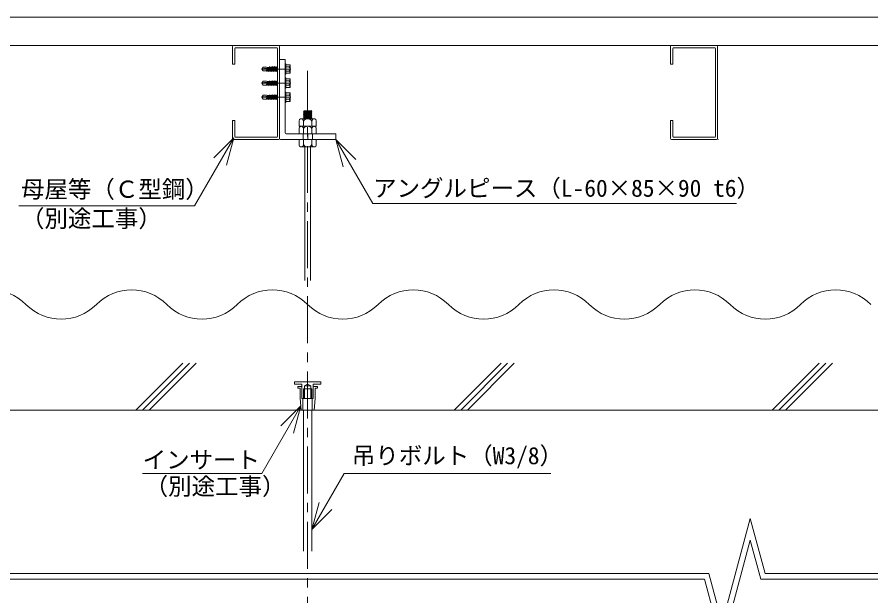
# Model space of a CAD drawing. Units: millimetres at full size, sheet at 1:10; details may follow other scales. Extents: x -2077 to 2023, y -1433 to 1417.
# Drawn here: x 599 to 1508, y 801 to 1417 of the extents above; entities that cross this region are included whole.
import ezdxf
from ezdxf.enums import TextEntityAlignment as Align

# ---------------------------------------------------------------- set-up
doc = ezdxf.new("R2010")
doc.units = ezdxf.units.MM
doc.header["$LTSCALE"] = 10
doc.linetypes.add('CHAIN1', pattern=[8, 5, -1, 1, -1])
for name, color, linetype, lineweight in [('1-0_断面', 7, 'Continuous', 9), ('1-1_寸法', 7, 'Continuous', 9), ('1-2_文字', 7, 'Continuous', 9), ('F-0_図枠', 7, 'Continuous', 9)]:
    doc.layers.add(name, color=color, linetype=linetype, lineweight=lineweight)
doc.styles.add('ＭＳ ゴシック', font='')
doc.styles.get('ＭＳ ゴシック').set_extended_font_data('MS Gothic')

msp = doc.modelspace()

# ---------------------------------------------------------------- linework, layer by layer
at = {"layer": '1-0_断面'}
for p, q in [((-116.22, 1386.9), (1870.19, 1386.9)), ((828.23, 1385.9), (828.23, 1366.9)), ((829.23, 1386.9), (877.23, 1386.9)), ((830.53, 1383.6), (830.53, 1366.9)), ((874.93, 1384.6), (831.53, 1384.6)), ((875.93, 1290.2), (875.93, 1383.6)), ((878.23, 1385.9), (878.23, 1287.9)), ((1294.74, 1385.9), (1294.74, 1366.9)), ((1295.74, 1386.9), (1343.74, 1386.9)), ((1297.04, 1383.6), (1297.04, 1366.9)), ((1341.44, 1384.6), (1298.04, 1384.6)), ((1342.44, 1290.2), (1342.44, 1383.6)), ((1344.74, 1385.9), (1344.74, 1287.9)), ((828.23, 1366.9), (830.53, 1366.9)), ((878.23, 1287.9), (878.23, 1371.9)), ((878.23, 1371.9), (884.23, 1371.9)), ((878.23, 1371.9), (884.23, 1371.9)), ((878.23, 1371.9), (884.23, 1371.9)), ((884.23, 1293.9), (884.23, 1371.9)), ((1294.74, 1366.9), (1297.04, 1366.9)), ((1344.74, 1287.9), (1344.74, 1356.9)), ((828.23, 1306.9), (830.53, 1306.9)), ((828.23, 1287.9), (828.23, 1306.9)), ((830.53, 1290.2), (830.53, 1306.9)), ((899.1, 1306.88), (899.1, 1300.9)), ((899.1, 1300.9), (901.35, 1300.9)), ((901.35, 1308.9), (914.85, 1308.9)), ((901.35, 1300.9), (914.85, 1300.9)), ((903.6, 1306.4), (903.6, 1300.9)), ((912.6, 1306.4), (912.6, 1300.9)), ((914.85, 1300.9), (917.1, 1300.9)), ((917.1, 1306.88), (917.1, 1300.9)), ((1294.74, 1306.9), (1297.04, 1306.9)), ((1294.74, 1287.9), (1294.74, 1306.9)), ((1297.04, 1290.2), (1297.04, 1306.9)), ((899.1, 1298.88), (899.1, 1292.9)), ((899.1, 1292.9), (917.1, 1292.9)), ((903.23, 1292.9), (903.23, 1286.9)), ((903.6, 1298.4), (903.6, 1292.9)), ((908.23, 1292.9), (908.23, 1286.9)), ((908.23, 1292.9), (908.23, 1286.9)), ((908.23, 1292.9), (908.23, 1286.9)), ((912.6, 1298.4), (912.6, 1292.9)), ((913.23, 1292.9), (913.23, 1286.9)), ((917.1, 1298.88), (917.1, 1292.9)), ((938.23, 1292.9), (938.23, 1286.9)), ((938.23, 1292.9), (938.23, 1286.9)), ((829.23, 1286.9), (853.99, 1286.9)), ((831.53, 1289.2), (874.93, 1289.2)), ((853.99, 1286.9), (877.23, 1286.9)), ((879.23, 1286.9), (938.23, 1286.9)), ((899.1, 1280.93), (899.1, 1286.9)), ((903.6, 1281.4), (903.6, 1286.9)), ((912.6, 1281.4), (912.6, 1286.9)), ((917.1, 1280.93), (917.1, 1286.9)), ((1298.04, 1289.2), (1341.44, 1289.2)), ((901.35, 1278.9), (914.85, 1278.9)), ((901.35, 1278.9), (914.85, 1278.9)), ((905.1, 1136.9), (905.1, 1278.9)), ((911.1, 1136.9), (911.1, 1278.9)), ((894.1, 1028.72), (894.1, 1026.22)), ((922.1, 1028.72), (894.1, 1028.72)), ((922.1, 1026.22), (922.1, 1028.72)), ((894.1, 1026.22), (902.1, 1026.22)), ((897.6, 1023.72), (897.6, 1022.22)), ((897.6, 1023.72), (902.1, 1023.72)), ((897.6, 1022.22), (900.1, 1022.22)), ((900.1, 1022.22), (900.1, 1011.22)), ((902.1, 1026.22), (902.1, 1011.22)), ((903.6, 1021.22), (903.6, 1011.22)), ((903.6, 1021.22), (912.6, 1021.22)), ((904.6, 1024.72), (908.1, 1026.22)), ((904.6, 1011.22), (904.6, 1024.72)), ((904.6, 1024.72), (911.6, 1024.72)), ((908.1, 1026.22), (911.6, 1024.72)), ((911.6, 1024.72), (911.6, 1011.22)), ((912.6, 1021.22), (912.6, 1011.22)), ((914.1, 1026.22), (922.1, 1026.22)), ((914.1, 1011.22), (914.1, 1026.22)), ((914.1, 1023.72), (918.6, 1023.72)), ((916.1, 1022.22), (916.1, 1011.22)), ((916.1, 1022.22), (918.6, 1022.22)), ((918.6, 1023.72), (918.6, 1022.22)), ((900.1, 1011.22), (901.1, 998.72)), ((902.1, 1011.22), (904.6, 1011.22)), ((903.1, 1011.22), (903.1, 998.72)), ((904.6, 1011.22), (911.6, 1011.22)), ((911.6, 1011.22), (914.1, 1011.22)), ((913.1, 1011.22), (913.1, 998.72)), ((916.1, 1011.22), (915.1, 998.72)), ((-73.06, 998.72), (1870.19, 998.72)), ((901.1, 998.72), (915.1, 998.72)), ((903.6, 848.72), (903.6, 998.72)), ((912.6, 848.72), (912.6, 998.72))]:
    msp.add_line(p, q, dxfattribs=at)
at = {"layer": '1-0_断面', "color": 4}
for p, q in [((866.99, 1363.68), (867.57, 1364.4)), ((867.57, 1364.4), (867.76, 1363.68)), ((868.74, 1363.68), (869.32, 1364.4)), ((869.32, 1364.4), (869.51, 1363.68)), ((870.48, 1363.68), (871.06, 1364.4)), ((871.06, 1364.4), (871.26, 1363.68)), ((872.23, 1363.68), (872.81, 1364.4)), ((872.81, 1364.4), (873.01, 1363.68)), ((873.98, 1363.68), (874.56, 1364.4)), ((874.56, 1364.4), (874.76, 1363.68)), ((874.56, 1364.4), (874.76, 1363.68)), ((884.23, 1367.4), (885.03, 1367.4)), ((884.23, 1357.56), (884.23, 1366.24)), ((885.03, 1356.4), (885.03, 1367.4)), ((889.23, 1366.5), (885.03, 1366.5)), ((889.43, 1357.5), (889.43, 1366.3)), ((860.78, 1363.88), (859.23, 1361.9)), ((860.86, 1359.86), (859.23, 1361.9)), ((864.45, 1363.88), (860.78, 1363.88)), ((864.32, 1359.86), (860.86, 1359.86)), ((864.28, 1360.12), (864.76, 1361.91)), ((864.28, 1360.12), (864.48, 1359.4)), ((864.48, 1359.4), (865.06, 1360.12)), ((864.76, 1361.91), (865.34, 1362.62)), ((866.15, 1362.8), (864.83, 1362.56)), ((864.88, 1363.68), (866.99, 1363.68)), ((865.06, 1360.12), (865.54, 1361.91)), ((865.06, 1360.12), (866.03, 1360.12)), ((865.18, 1360.58), (866.15, 1360.58)), ((865.34, 1362.62), (865.54, 1361.91)), ((865.7, 1363.23), (866.86, 1363.23)), ((866.03, 1360.12), (866.99, 1363.68)), ((866.03, 1360.12), (866.23, 1359.4)), ((866.23, 1359.4), (866.81, 1360.12)), ((866.81, 1360.12), (867.76, 1363.68)), ((866.81, 1360.12), (867.78, 1360.12)), ((866.93, 1360.58), (867.9, 1360.58)), ((867.64, 1363.23), (868.61, 1363.23)), ((867.76, 1363.68), (868.74, 1363.68)), ((867.78, 1360.12), (868.74, 1363.68)), ((867.78, 1360.12), (867.98, 1359.4)), ((867.98, 1359.4), (868.56, 1360.12)), ((868.56, 1360.12), (869.51, 1363.68)), ((868.56, 1360.12), (869.53, 1360.12)), ((868.68, 1360.58), (869.65, 1360.58)), ((869.39, 1363.23), (870.36, 1363.23)), ((869.51, 1363.68), (870.48, 1363.68)), ((869.53, 1360.12), (870.48, 1363.68)), ((869.53, 1360.12), (869.73, 1359.4)), ((869.73, 1359.4), (870.31, 1360.12)), ((870.31, 1360.12), (871.26, 1363.68)), ((870.31, 1360.12), (871.28, 1360.12)), ((870.43, 1360.58), (871.4, 1360.58)), ((871.14, 1363.23), (871.42, 1363.23)), ((871.26, 1363.68), (871.4, 1363.68)), ((871.28, 1360.12), (871.36, 1360.41)), ((871.28, 1360.12), (871.42, 1359.59)), ((871.42, 1363.68), (872.23, 1363.68)), ((871.42, 1360.66), (872.23, 1363.68)), ((871.42, 1363.23), (872.11, 1363.23)), ((871.42, 1359.59), (871.48, 1359.4)), ((872.06, 1360.12), (873.03, 1360.12)), ((872.18, 1360.58), (873.15, 1360.58)), ((872.89, 1363.23), (873.86, 1363.23)), ((873.01, 1363.68), (873.98, 1363.68)), ((873.03, 1360.12), (873.98, 1363.68)), ((873.03, 1360.12), (873.22, 1359.4)), ((873.22, 1359.4), (873.8, 1360.12)), ((873.8, 1360.12), (874.76, 1363.68)), ((873.8, 1360.12), (874.78, 1360.12)), ((873.93, 1360.58), (874.9, 1360.58)), ((874.64, 1363.23), (875.22, 1363.23)), ((874.64, 1363.23), (875.61, 1363.23)), ((874.76, 1363.68), (875.22, 1363.68)), ((874.76, 1363.68), (875.73, 1363.68)), ((874.78, 1360.12), (875.73, 1363.68)), ((874.78, 1360.12), (875.22, 1361.78)), ((874.78, 1360.12), (874.97, 1359.4)), ((874.78, 1360.12), (874.97, 1359.4)), ((874.97, 1359.4), (875.55, 1360.12)), ((874.97, 1359.4), (875.22, 1359.71)), ((875.55, 1360.12), (875.93, 1361.51)), ((875.55, 1360.12), (875.93, 1360.12)), ((875.68, 1360.58), (875.93, 1360.58)), ((875.73, 1363.68), (875.93, 1363.92)), ((884.23, 1356.4), (885.03, 1356.4)), ((888.16, 1364.18), (885.03, 1364.18)), ((888.16, 1359.62), (885.03, 1359.62)), ((889.23, 1357.3), (885.03, 1357.3)), ((860.78, 1348.88), (859.23, 1346.9)), ((860.86, 1344.86), (859.23, 1346.9)), ((864.45, 1348.88), (860.78, 1348.88)), ((864.28, 1345.12), (864.76, 1346.91)), ((864.76, 1346.91), (865.34, 1347.62)), ((866.15, 1347.8), (864.83, 1347.56)), ((864.88, 1348.68), (866.99, 1348.68)), ((865.06, 1345.12), (865.54, 1346.91)), ((865.34, 1347.62), (865.54, 1346.91)), ((865.7, 1348.23), (866.86, 1348.23)), ((866.03, 1345.12), (866.99, 1348.68)), ((866.81, 1345.12), (867.76, 1348.68)), ((866.99, 1348.68), (867.57, 1349.4)), ((867.57, 1349.4), (867.76, 1348.68)), ((867.64, 1348.23), (868.61, 1348.23)), ((867.76, 1348.68), (868.74, 1348.68)), ((867.78, 1345.12), (868.74, 1348.68)), ((868.56, 1345.12), (869.51, 1348.68)), ((868.74, 1348.68), (869.32, 1349.4)), ((869.32, 1349.4), (869.51, 1348.68)), ((869.39, 1348.23), (870.36, 1348.23)), ((869.51, 1348.68), (870.48, 1348.68)), ((869.53, 1345.12), (870.48, 1348.68)), ((870.31, 1345.12), (871.26, 1348.68)), ((870.48, 1348.68), (871.06, 1349.4)), ((871.06, 1349.4), (871.26, 1348.68)), ((871.14, 1348.23), (871.42, 1348.23)), ((871.26, 1348.68), (871.4, 1348.68)), ((871.42, 1348.68), (872.23, 1348.68)), ((871.42, 1345.66), (872.23, 1348.68)), ((871.42, 1348.23), (872.11, 1348.23)), ((872.23, 1348.68), (872.81, 1349.4)), ((872.81, 1349.4), (873.01, 1348.68)), ((872.89, 1348.23), (873.86, 1348.23)), ((873.01, 1348.68), (873.98, 1348.68)), ((873.03, 1345.12), (873.98, 1348.68)), ((873.8, 1345.12), (874.76, 1348.68)), ((873.98, 1348.68), (874.56, 1349.4)), ((874.56, 1349.4), (874.76, 1348.68)), ((874.56, 1349.4), (874.76, 1348.68)), ((874.64, 1348.23), (875.22, 1348.23)), ((874.64, 1348.23), (875.61, 1348.23)), ((874.76, 1348.68), (875.22, 1348.68)), ((874.76, 1348.68), (875.73, 1348.68)), ((874.78, 1345.12), (875.73, 1348.68)), ((874.78, 1345.12), (875.22, 1346.78)), ((875.55, 1345.12), (875.93, 1346.51)), ((875.73, 1348.68), (875.93, 1348.92)), ((884.23, 1352.4), (885.03, 1352.4)), ((884.23, 1342.56), (884.23, 1351.24)), ((885.03, 1341.4), (885.03, 1352.4)), ((889.23, 1351.5), (885.03, 1351.5)), ((888.16, 1349.18), (885.03, 1349.18)), ((889.43, 1342.5), (889.43, 1351.3)), ((864.32, 1344.86), (860.86, 1344.86)), ((864.28, 1345.12), (864.48, 1344.4)), ((864.48, 1344.4), (865.06, 1345.12)), ((865.06, 1345.12), (866.03, 1345.12)), ((865.18, 1345.58), (866.15, 1345.58)), ((866.03, 1345.12), (866.23, 1344.4)), ((866.23, 1344.4), (866.81, 1345.12)), ((866.81, 1345.12), (867.78, 1345.12)), ((866.93, 1345.58), (867.9, 1345.58)), ((867.78, 1345.12), (867.98, 1344.4)), ((867.98, 1344.4), (868.56, 1345.12)), ((868.56, 1345.12), (869.53, 1345.12)), ((868.68, 1345.58), (869.65, 1345.58)), ((869.53, 1345.12), (869.73, 1344.4)), ((869.73, 1344.4), (870.31, 1345.12)), ((870.31, 1345.12), (871.28, 1345.12)), ((870.43, 1345.58), (871.4, 1345.58)), ((871.28, 1345.12), (871.36, 1345.41)), ((871.28, 1345.12), (871.42, 1344.59)), ((871.42, 1344.59), (871.48, 1344.4)), ((872.06, 1345.12), (873.03, 1345.12)), ((872.18, 1345.58), (873.15, 1345.58)), ((873.03, 1345.12), (873.22, 1344.4)), ((873.22, 1344.4), (873.8, 1345.12)), ((873.8, 1345.12), (874.78, 1345.12)), ((873.93, 1345.58), (874.9, 1345.58)), ((874.78, 1345.12), (874.97, 1344.4)), ((874.78, 1345.12), (874.97, 1344.4)), ((874.97, 1344.4), (875.55, 1345.12)), ((874.97, 1344.4), (875.22, 1344.71)), ((875.55, 1345.12), (875.93, 1345.12)), ((875.68, 1345.58), (875.93, 1345.58)), ((884.23, 1341.4), (885.03, 1341.4)), ((884.23, 1337.4), (885.03, 1337.4)), ((888.16, 1344.62), (885.03, 1344.62)), ((889.23, 1342.3), (885.03, 1342.3)), ((885.03, 1326.4), (885.03, 1337.4)), ((860.78, 1333.88), (859.23, 1331.9)), ((860.86, 1329.86), (859.23, 1331.9)), ((864.45, 1333.88), (860.78, 1333.88)), ((864.32, 1329.86), (860.86, 1329.86)), ((864.28, 1330.12), (864.76, 1331.91)), ((864.28, 1330.12), (864.48, 1329.4)), ((864.48, 1329.4), (865.06, 1330.12)), ((864.76, 1331.91), (865.34, 1332.62)), ((866.15, 1332.8), (864.83, 1332.56)), ((864.88, 1333.68), (866.99, 1333.68)), ((865.06, 1330.12), (865.54, 1331.91)), ((865.06, 1330.12), (866.03, 1330.12)), ((865.18, 1330.58), (866.15, 1330.58)), ((865.34, 1332.62), (865.54, 1331.91)), ((865.7, 1333.23), (866.86, 1333.23)), ((866.03, 1330.12), (866.99, 1333.68)), ((866.03, 1330.12), (866.23, 1329.4)), ((866.23, 1329.4), (866.81, 1330.12)), ((866.81, 1330.12), (867.76, 1333.68)), ((866.81, 1330.12), (867.78, 1330.12)), ((866.93, 1330.58), (867.9, 1330.58)), ((866.99, 1333.68), (867.57, 1334.4)), ((867.57, 1334.4), (867.76, 1333.68)), ((867.64, 1333.23), (868.61, 1333.23)), ((867.76, 1333.68), (868.74, 1333.68)), ((867.78, 1330.12), (868.74, 1333.68)), ((867.78, 1330.12), (867.98, 1329.4)), ((867.98, 1329.4), (868.56, 1330.12)), ((868.56, 1330.12), (869.51, 1333.68)), ((868.56, 1330.12), (869.53, 1330.12)), ((868.68, 1330.58), (869.65, 1330.58)), ((868.74, 1333.68), (869.32, 1334.4)), ((869.32, 1334.4), (869.51, 1333.68)), ((869.39, 1333.23), (870.36, 1333.23)), ((869.51, 1333.68), (870.48, 1333.68)), ((869.53, 1330.12), (870.48, 1333.68)), ((869.53, 1330.12), (869.73, 1329.4)), ((869.73, 1329.4), (870.31, 1330.12)), ((870.31, 1330.12), (871.26, 1333.68)), ((870.31, 1330.12), (871.28, 1330.12)), ((870.43, 1330.58), (871.4, 1330.58)), ((870.48, 1333.68), (871.06, 1334.4)), ((871.06, 1334.4), (871.26, 1333.68)), ((871.14, 1333.23), (871.42, 1333.23)), ((871.26, 1333.68), (871.4, 1333.68)), ((871.28, 1330.12), (871.36, 1330.41)), ((871.28, 1330.12), (871.42, 1329.59)), ((871.42, 1333.68), (872.23, 1333.68)), ((871.42, 1330.66), (872.23, 1333.68)), ((871.42, 1333.23), (872.11, 1333.23)), ((871.42, 1329.59), (871.48, 1329.4)), ((872.06, 1330.12), (873.03, 1330.12)), ((872.18, 1330.58), (873.15, 1330.58)), ((872.23, 1333.68), (872.81, 1334.4)), ((872.81, 1334.4), (873.01, 1333.68)), ((872.89, 1333.23), (873.86, 1333.23)), ((873.01, 1333.68), (873.98, 1333.68)), ((873.03, 1330.12), (873.98, 1333.68)), ((873.03, 1330.12), (873.22, 1329.4)), ((873.22, 1329.4), (873.8, 1330.12)), ((873.8, 1330.12), (874.76, 1333.68)), ((873.8, 1330.12), (874.78, 1330.12)), ((873.93, 1330.58), (874.9, 1330.58)), ((873.98, 1333.68), (874.56, 1334.4)), ((874.56, 1334.4), (874.76, 1333.68)), ((874.56, 1334.4), (874.76, 1333.68)), ((874.64, 1333.23), (875.22, 1333.23)), ((874.64, 1333.23), (875.61, 1333.23)), ((874.76, 1333.68), (875.22, 1333.68)), ((874.76, 1333.68), (875.73, 1333.68)), ((874.78, 1330.12), (875.73, 1333.68)), ((874.78, 1330.12), (875.22, 1331.78)), ((874.78, 1330.12), (874.97, 1329.4)), ((874.78, 1330.12), (874.97, 1329.4)), ((874.97, 1329.4), (875.55, 1330.12)), ((874.97, 1329.4), (875.22, 1329.71)), ((875.55, 1330.12), (875.93, 1331.51)), ((875.55, 1330.12), (875.93, 1330.12)), ((875.68, 1330.58), (875.93, 1330.58)), ((875.73, 1333.68), (875.93, 1333.92)), ((884.23, 1327.56), (884.23, 1336.24)), ((889.23, 1336.5), (885.03, 1336.5)), ((888.16, 1334.18), (885.03, 1334.18)), ((888.16, 1329.62), (885.03, 1329.62)), ((889.43, 1327.5), (889.43, 1336.3)), ((884.23, 1326.4), (885.03, 1326.4)), ((889.23, 1327.3), (885.03, 1327.3)), ((903.6, 1316.87), (904.4, 1317.5)), ((912.6, 1317.23), (903.6, 1316.87)), ((903.6, 1316.87), (904.4, 1316.35)), ((903.6, 1315.72), (904.4, 1316.35)), ((912.6, 1316.08), (903.6, 1315.72)), ((903.6, 1315.72), (904.4, 1315.2)), ((903.6, 1314.57), (904.4, 1315.2)), ((912.6, 1314.93), (903.6, 1314.57)), ((903.6, 1314.57), (904.4, 1314.05)), ((903.6, 1313.42), (904.4, 1314.05)), ((912.6, 1313.78), (903.6, 1313.42)), ((903.6, 1313.42), (904.4, 1312.9)), ((903.6, 1312.27), (904.4, 1312.9)), ((912.6, 1312.63), (903.6, 1312.27)), ((903.6, 1312.27), (904.4, 1311.75)), ((903.6, 1311.12), (904.4, 1311.75)), ((912.6, 1311.48), (903.6, 1311.12)), ((903.6, 1311.12), (904.4, 1310.6)), ((903.6, 1309.97), (904.4, 1310.6)), ((912.6, 1310.33), (903.6, 1309.97)), ((903.6, 1309.97), (904.4, 1309.45)), ((911.8, 1317.8), (904.4, 1317.5)), ((911.8, 1316.65), (904.4, 1316.35)), ((911.8, 1315.5), (904.4, 1315.2)), ((911.8, 1314.35), (904.4, 1314.05)), ((911.8, 1313.2), (904.4, 1312.9)), ((911.8, 1312.05), (904.4, 1311.75)), ((911.8, 1310.9), (904.4, 1310.6)), ((911.8, 1309.75), (904.4, 1309.45)), ((912.6, 1317.23), (911.8, 1317.8)), ((912.6, 1317.23), (911.8, 1316.65)), ((912.6, 1316.08), (911.8, 1316.65)), ((912.6, 1316.08), (911.8, 1315.5)), ((912.6, 1314.93), (911.8, 1315.5)), ((912.6, 1314.93), (911.8, 1314.35)), ((912.6, 1313.78), (911.8, 1314.35)), ((912.6, 1313.78), (911.8, 1313.2)), ((912.6, 1312.63), (911.8, 1313.2)), ((912.6, 1312.63), (911.8, 1312.05)), ((912.6, 1311.48), (911.8, 1312.05)), ((912.6, 1311.48), (911.8, 1310.9)), ((912.6, 1310.33), (911.8, 1310.9)), ((912.6, 1310.33), (911.8, 1309.75)), ((912.6, 1309.18), (911.8, 1309.75)), ((903.7, 1308.9), (904.4, 1309.45)), ((912.6, 1309.18), (905.63, 1308.9)), ((912.6, 1309.18), (912.21, 1308.9))]:
    msp.add_line(p, q, dxfattribs=at)
at = {"layer": '1-0_断面', "color": 4, "linetype": 'CHAIN1'}
for p, q in [((890.13, 1361.9), (858.82, 1361.9)), ((908.1, 1359.91), (908.1, 345.23)), ((890.13, 1346.9), (858.82, 1346.9)), ((890.13, 1331.9), (858.82, 1331.9))]:
    msp.add_line(p, q, dxfattribs=at)
at = {"layer": '1-0_断面', "color": 4}
for points in [[(866.15, 1362.8), (865.55, 1363.37), (864.45, 1363.88)], [(871.48, 1359.4), (872.06, 1360.12), (873.01, 1363.68)], [(866.15, 1347.8), (865.55, 1348.37), (864.45, 1348.88)], [(871.48, 1344.4), (872.06, 1345.12), (873.01, 1348.68)], [(866.15, 1332.8), (865.55, 1333.37), (864.45, 1333.88)], [(871.48, 1329.4), (872.06, 1330.12), (873.01, 1333.68)]]:
    msp.add_lwpolyline(points, dxfattribs=at)
at = {"layer": '1-0_断面'}
for points in [[(885.23, 1292.9), (938.23, 1292.9), (938.23, 1286.9)], [(1295.74, 1286.9), (1320.5, 1286.9), (1343.74, 1286.9)]]:
    msp.add_lwpolyline(points, dxfattribs=at)
for centre, radius, start, end in [((829.23, 1385.9), 1, 90, 180), ((831.53, 1383.6), 1, 90, 180), ((874.93, 1383.6), 1, 0, 90), ((877.23, 1385.9), 1, 0, 90), ((1295.74, 1385.9), 1, 90, 180), ((1298.04, 1383.6), 1, 90, 180), ((1341.44, 1383.6), 1, 0, 90), ((1343.74, 1385.9), 1, 0, 90), ((901.35, 1306.64), 2.26, 353.97439, 173.97475), ((901.35, 1298.64), 2.26, 353.97439, 173.97475), ((908.1, 1303.6), 5.3, 31.89078, 148.10921), ((908.1, 1295.6), 5.3, 31.89078, 148.10921), ((914.85, 1306.64), 2.26, 6.02525, 186.02559), ((914.85, 1298.64), 2.26, 6.02525, 186.02559), ((885.23, 1293.9), 1, 180, 270), ((829.23, 1287.9), 1, 180, 270), ((831.53, 1290.2), 1, 180, 270), ((874.93, 1290.2), 1, 270, 0), ((877.23, 1287.9), 1, 270, 0), ((879.23, 1287.9), 1, 180, 270), ((1295.74, 1287.9), 1, 180, 270), ((1298.04, 1290.2), 1, 180, 270), ((1341.44, 1290.2), 1, 270, 0), ((1343.74, 1287.9), 1, 270, 0), ((1345.74, 1287.9), 1, 180, 270), ((901.35, 1281.16), 2.26, 186.02525, 6.02561), ((908.1, 1284.2), 5.3, 211.89079, 328.10922), ((914.85, 1281.16), 2.26, 173.97441, 353.97475)]:
    msp.add_arc(centre, radius, start, end, dxfattribs=at)
at = {"layer": '1-0_断面', "color": 4}
for centre, radius, start, end in [((888.28, 1365.32), 1.15, 263.97439, 98.42494), ((889.23, 1366.3), 0.2, 0, 90), ((864.48, 1341.21), 21.35, 89.06783, 104.2543), ((888.28, 1358.49), 1.15, 276.02525, 96.02559), ((886.75, 1361.9), 2.68, 301.89078, 58.10921), ((889.23, 1357.5), 0.2, 270, 0), ((864.48, 1326.21), 21.35, 89.06783, 104.2543), ((888.28, 1350.32), 1.15, 263.97439, 98.42494), ((886.75, 1346.9), 2.68, 301.89078, 58.10921), ((889.23, 1351.3), 0.2, 0, 90), ((888.28, 1343.49), 1.15, 276.02525, 96.02559), ((889.23, 1342.5), 0.2, 270, 0), ((864.48, 1311.21), 21.35, 89.06783, 104.2543), ((888.28, 1335.32), 1.15, 263.97439, 98.42494), ((888.28, 1328.49), 1.15, 276.02525, 96.02559), ((886.75, 1331.9), 2.68, 301.89078, 58.10921), ((889.23, 1336.3), 0.2, 0, 90), ((889.23, 1327.5), 0.2, 270, 0)]:
    msp.add_arc(centre, radius, start, end, dxfattribs=at)
at = {"layer": '1-1_寸法'}
for p, q in [((725.15, 998.72), (775.15, 1048.72)), ((732.22, 998.72), (782.22, 1048.72)), ((739.29, 998.72), (789.29, 1048.72)), ((1064.08, 998.72), (1114.08, 1048.72)), ((1071.15, 998.72), (1121.15, 1048.72)), ((1078.22, 998.72), (1128.22, 1048.72)), ((1403.01, 998.72), (1453.01, 1048.72)), ((1410.08, 998.72), (1460.08, 1048.72)), ((1417.15, 998.72), (1467.15, 1048.72)), ((1395.3, 824.72), (1379.6, 883.31)), ((1379.6, 860.13), (1349.7, 748.54)), ((1390.7, 818.72), (1379.6, 860.13)), ((480.7, 818.72), (1330.9, 818.72)), ((485.3, 824.72), (1335.5, 824.72)), ((1330.9, 818.72), (1349.7, 748.54)), ((1390.7, 818.72), (1870.19, 818.72)), ((1395.3, 824.72), (1870.19, 824.72))]:
    msp.add_line(p, q, dxfattribs=at)
msp.add_lwpolyline([(1379.6, 883.31), (1349.7, 771.72), (1335.5, 824.72)], dxfattribs=at)
for centre, start, end in [((570.6, 1073.66), 45, 135), ((720.6, 1073.66), 45, 135), ((870.6, 1073.66), 45, 135), ((1020.6, 1073.66), 45, 135), ((1170.6, 1073.66), 45, 135), ((1320.6, 1073.66), 45, 135), ((1470.6, 1073.66), 45, 135), ((645.6, 1148.66), 225, 315), ((795.6, 1148.66), 225, 315), ((945.6, 1148.66), 225, 315), ((1095.6, 1148.66), 225, 315), ((1245.6, 1148.66), 225, 315), ((1395.6, 1148.66), 225, 315)]:
    msp.add_arc(centre, 53.03, start, end, dxfattribs=at)
at = {"layer": '1-2_文字'}
for p, q in [((787.68, 1216.28), (829.35, 1288.45)), ((829.35, 1288.45), (808.14, 1267.24)), ((829.35, 1288.45), (821.59, 1259.47)), ((938.23, 1286.9), (945.99, 1257.92)), ((938.23, 1286.9), (959.44, 1265.69)), ((977.68, 1218.57), (938.23, 1286.9)), ((600.62, 1216.28), (787.68, 1216.28)), ((977.68, 1218.57), (1364.87, 1218.57)), ((859.18, 931.15), (900.74, 1003.14)), ((900.74, 1003.14), (879.53, 981.93)), ((900.74, 1003.14), (892.98, 974.16)), ((732.35, 931.15), (859.18, 931.15)), ((947.02, 931.15), (912.6, 871.54)), ((947.02, 931.15), (1167.15, 931.15)), ((912.6, 871.54), (920.36, 900.52)), ((912.6, 871.54), (933.81, 892.75))]:
    msp.add_line(p, q, dxfattribs=at)
at = {"layer": 'F-0_図枠'}
msp.add_line((2022.57, 1417.18), (-2077.43, 1417.18), dxfattribs=at)

# ---------------------------------------------------------------- texts
at = {"layer": '1-2_文字', "style": 'ＭＳ ゴシック'}
for s, p in [('母屋等（Ｃ型鋼）', (602.77, 1219.27)), ('アングルピース（L-60×85×90 t6）', (977.83, 1220.39)), ('（別途工事）', (602.77, 1188.06)), ('インサート', (732.35, 931.15)), ('吊りボルト（W3/8）', (955.25, 935.61)), ('（別途工事）', (734.51, 902.94))]:
    msp.add_text(s, height=18.33, dxfattribs=at).set_placement(p, align=Align.BOTTOM_LEFT)

doc.saveas('drawing.dxf')
